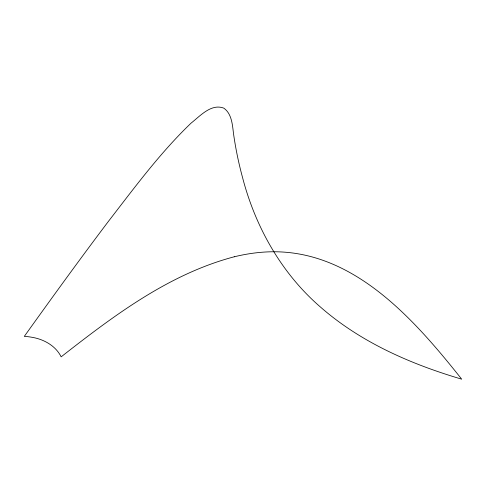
<?xml version="1.0" encoding="UTF-8"?>
<svg xmlns="http://www.w3.org/2000/svg" width="486" height="486" viewBox="0 0 486 486"><rect width="100%" height="100%" fill="white"/><g stroke="black" fill="none" stroke-linecap="round" stroke-linejoin="round"><path stroke-width="0.73" d="M234.258 256.778C168.83 274.061 113.615 315.809 61.157 356.833C55.477 345.467 43.321 338.979 31.122 337.144A46.006 28.504 27 0 0 24.3 336.391C52.026 297.651 79.941 259.044 108.67 221.045C134.756 187.292 160.246 152.677 191.132 123.08C200.044 116.093 211.258 103.239 223.858 108.165C231.95 113.924 232.423 125.163 233.584 134.148A653.761 470.849 -27.8 0 0 242.484 177.281C255.272 226.664 281.364 273.193 320.159 306.781C360.454 342.217 410.688 364.111 461.7 379.171C413.349 318.318 351.092 247.119 265.617 252.003A122.557 70.841 -24 0 0 234.258 256.784"/></g></svg>
